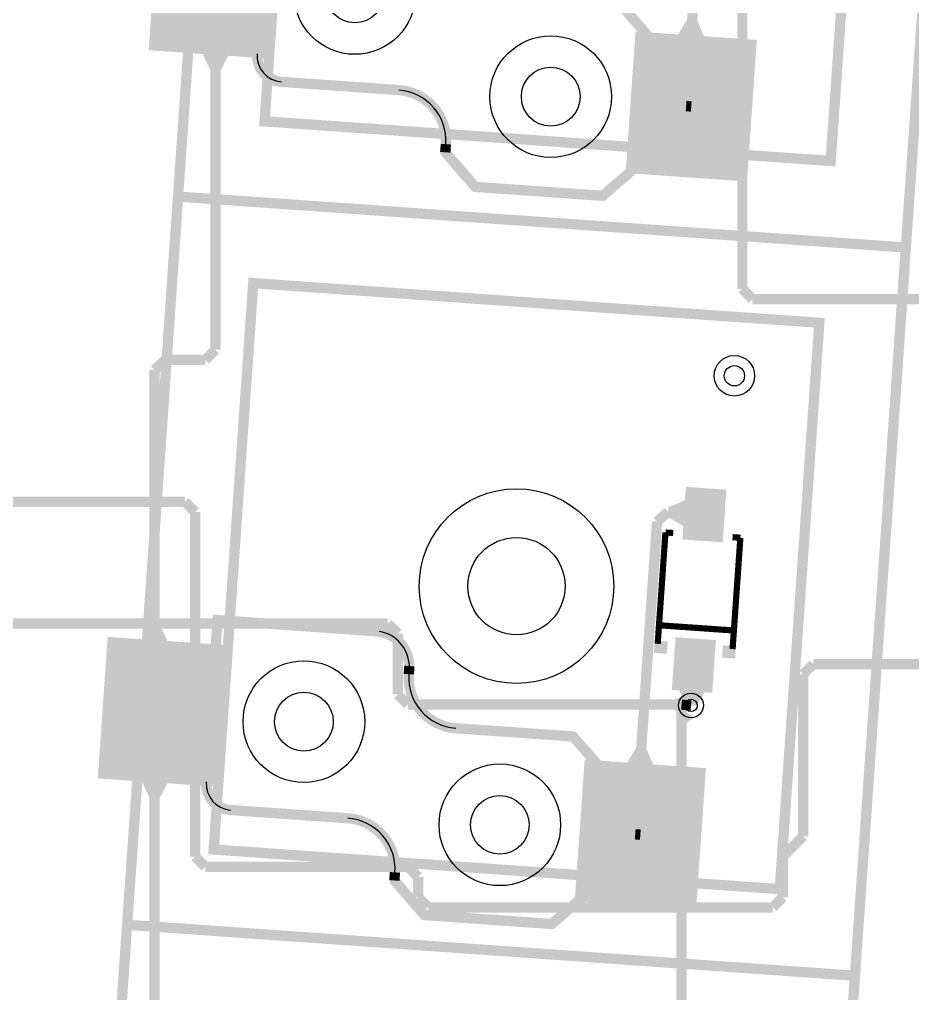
# Model space of a CAD drawing. Header units: millimetres. Extents: x -992 to -826, y 770 to 901.
# Drawn here: x -894.67 to -872.63, y 833.39 to 857.41 of the extents above; entities that cross this region are included whole.
import ezdxf

# ---------------------------------------------------------------- set-up
doc = ezdxf.new("R2010")
doc.units = ezdxf.units.MM
for name, color, linetype, true_color in [('BottomLayer', 7, 'Continuous', 0x0000ff), ('BottomPasteMaskLayer', 7, 'Continuous', 0x800000), ('BottomSilkLayer', 7, 'Continuous', 0x66cc33), ('BottomSolderMaskLayer', 7, 'Continuous', 0xaa00ff), ('Document', 7, 'Continuous', 0xffffff), ('Hole', 7, 'Continuous', 0x222222), ('Multi-Layer', 7, 'Continuous', 0xc0c0c0), ('TopLayer', 7, 'Continuous', 0xff0000), ('TopSilkLayer', 7, 'Continuous', 0xffcc00)]:
    doc.layers.add(name, color=color, linetype=linetype, true_color=true_color)

msp = doc.modelspace()

# ---------------------------------------------------------------- hatches: boundary and pattern name
at = {"layer": 'BottomLayer'}
for points in [[(-891.4787401574804, 856.6547117094236), (-888.4860553721109, 856.4454406908815), (-888.2419100838202, 859.9369062738127), (-891.2345948691898, 860.1461772923548)], [(-877.7806807213615, 856.9998729997461), (-878.4141351282703, 857.0441681483364), (-878.1975234950471, 857.4109525019052), (-877.9441402082805, 857.393233426467)], [(-879.711328422657, 853.626314452629), (-876.7186182372366, 853.417043434087), (-876.474472948946, 856.908534417069), (-879.4671831343663, 857.117805435611)], [(-890.148503937008, 856.5616916433835), (-889.5150495300992, 856.5173964947932), (-889.7047752095505, 856.1487325374652), (-889.9587757175516, 856.1664947929897)], [(-877.3156210312421, 844.521107442215), (-877.2249428498858, 845.817932435865), (-878.222504445009, 845.8876809753621), (-878.3131826263653, 844.5908559817121)], [(-878.2457048514098, 845.5559080518162), (-878.289997459995, 844.9224536449075), (-878.6567843535688, 845.1390551181104), (-878.6390678181357, 845.392438404877)], [(-891.015044450089, 842.0868376936755), (-891.6484988569978, 842.1311328422659), (-891.4587731775464, 842.4997967995937), (-891.2047726695455, 842.4820370840744)], [(-892.7343662687326, 838.6985267970538), (-889.7416814833631, 838.4892557785117), (-889.4975361950725, 841.9807213614429), (-892.490220980442, 842.1899923799849)], [(-877.5750571501144, 840.8111506223014), (-877.484378968758, 842.1080010160022), (-878.4819405638812, 842.1777495554993), (-878.5726187452376, 840.8809245618493)], [(-877.8561620523242, 840.6822072644147), (-878.3122453644908, 840.7141706883415), (-878.1959791719585, 840.9199060198122), (-877.9425984251969, 840.9021488442978)], [(-878.3905613411227, 840.868186436373), (-877.757106934214, 840.8238836677675), (-877.9715595631192, 840.4881153162307), (-878.2249428498858, 840.505836931674)], [(-879.0363119126239, 839.0436804673611), (-879.6697663195328, 839.0879705359412), (-879.4531521463043, 839.454757429515), (-879.1997713995429, 839.437040894082)], [(-880.9669291338583, 835.6701295402593), (-877.9742443484888, 835.4608585217172), (-877.7300990601982, 838.9523495046992), (-880.7227838455678, 839.1615951231904)], [(-891.6484988569978, 838.6225933451868), (-891.015044450089, 838.5782981965965), (-891.2047726695455, 838.2096342392687), (-891.4587731775464, 838.2273939547881)]]:
    msp.add_hatch(color=256, dxfattribs=at).paths.add_polyline_path(points)
at = {"layer": 'BottomPasteMaskLayer'}
for points in [[(-891.4787401574804, 856.6547117094236), (-888.4860553721109, 856.4454406908815), (-888.2419100838202, 859.9369062738127), (-891.2345948691898, 860.1461772923548)], [(-879.711328422657, 853.626314452629), (-876.7186182372366, 853.417043434087), (-876.474472948946, 856.908534417069), (-879.4671831343663, 857.117805435611)], [(-877.3156210312421, 844.521107442215), (-877.2249428498858, 845.817932435865), (-878.222504445009, 845.8876809753621), (-878.3131826263653, 844.5908559817121)], [(-892.7343662687326, 838.6985267970538), (-889.7416814833631, 838.4892557785117), (-889.4975361950725, 841.9807213614429), (-892.490220980442, 842.1899923799849)], [(-877.5750571501144, 840.8111506223014), (-877.484378968758, 842.1080010160022), (-878.4819405638812, 842.1777495554993), (-878.5726187452376, 840.8809245618493)], [(-880.9669291338583, 835.6701295402593), (-877.9742443484888, 835.4608585217172), (-877.7300990601982, 838.9523495046992), (-880.7227838455678, 839.1615951231904)]]:
    msp.add_hatch(color=256, dxfattribs=at).paths.add_polyline_path(points)
at = {"layer": 'BottomSilkLayer'}
for points in [[(-878.9912420624842, 842.098122936246), (-878.672032004064, 842.0758013716029), (-878.6932918465837, 841.7717449834902), (-879.012504445009, 841.7940665481333)], [(-876.991297942596, 841.9582727965458), (-877.3105105410211, 841.9805943611889), (-877.3317703835409, 841.676537973076), (-877.0125603251207, 841.654216408433)]]:
    msp.add_hatch(color=256, dxfattribs=at).paths.add_polyline_path(points)
at = {"layer": 'BottomSolderMaskLayer'}
for points in [[(-891.4787401574804, 856.6547117094236), (-888.4860553721109, 856.4454406908815), (-888.2419100838202, 859.9369062738127), (-891.2345948691898, 860.1461772923548)], [(-879.711328422657, 853.626314452629), (-876.7186182372366, 853.417043434087), (-876.474472948946, 856.908534417069), (-879.4671831343663, 857.117805435611)], [(-877.3156210312421, 844.521107442215), (-877.2249428498858, 845.817932435865), (-878.222504445009, 845.8876809753621), (-878.3131826263653, 844.5908559817121)], [(-892.7343662687326, 838.6985267970538), (-889.7416814833631, 838.4892557785117), (-889.4975361950725, 841.9807213614429), (-892.490220980442, 842.1899923799849)], [(-877.5750571501144, 840.8111506223014), (-877.484378968758, 842.1080010160022), (-878.4819405638812, 842.1777495554993), (-878.5726187452376, 840.8809245618493)], [(-880.9669291338583, 835.6701295402593), (-877.9742443484888, 835.4608585217172), (-877.7300990601982, 838.9523495046992), (-880.7227838455678, 839.1615951231904)]]:
    msp.add_hatch(color=256, dxfattribs=at).paths.add_polyline_path(points)
at = {"layer": 'Document'}
for points in [[(-888.676598933198, 856.5589281178563), (-888.4064312928626, 860.4224942849887), (-884.5428676657355, 860.1523266446535), (-884.5262843549319, 860.1522980031787), (-884.5098386882343, 860.1544303878544), (-884.493811070854, 860.1586874406669), (-884.4784747800943, 860.1649965771586), (-884.4640913058622, 860.1732502240226), (-884.4509058921612, 860.1833076532702), (-884.4391433555818, 860.1949973816997), (-884.4290042520895, 860.2081200947541), (-884.4206614574643, 860.2224520449139), (-884.4142572197001, 860.2377488666817), (-884.4099007336187, 860.2537497431127), (-884.4076662790545, 860.2701818528476), (-884.4075919543542, 860.2867650218262), (-884.4096790267834, 860.3032165003681), (-884.4138919109205, 860.3192557841671), (-884.4201587754014, 860.3346093970031), (-884.4283727676741, 860.3490155536203), (-884.4383938358765, 860.362228623272), (-884.4500511167773, 860.3740233178224), (-884.463145849063, 860.3841985329997), (-884.4774547622972, 860.3925807773052), (-884.4927338837715, 860.3990271301121), (-884.508722698338, 860.4034276785203), (-884.5251485902972, 860.4057073914149), (-888.5154051308103, 860.6847345694694), (-888.5320173205557, 860.6848070596304), (-888.5484968539055, 860.6827106141781), (-888.5645617641956, 860.6784811035288), (-888.579937179009, 860.6721908950844), (-888.5943600232739, 860.6639476150168), (-888.607583520507, 860.6538923067726), (-888.6193814151875, 860.6421970178037), (-888.6295518440143, 860.6290618558161), (-888.6379207898092, 860.6147115649047), (-888.6443450589711, 860.5993916801566), (-888.6487147315339, 860.583364326518), (-888.6509550419102, 860.5669037338076), (-888.9299796799595, 856.5766471932945), (-888.9300083214338, 856.5600638824915), (-888.9278759367576, 856.5436182157941), (-888.9236188839448, 856.5275905984142), (-888.9173097474528, 856.512254307655), (-888.9090561005887, 856.4978708334235), (-888.8989986713411, 856.4846854197228), (-888.8873089429117, 856.4729228831438), (-888.8741862298573, 856.4627837796519), (-888.8598542796979, 856.4544409850271), (-888.8445574579303, 856.448036747263), (-888.8285565814996, 856.4436802611817), (-888.8121244717651, 856.4414458066178), (-888.7955413027867, 856.4413714819174), (-888.7790898242451, 856.4434585543464), (-888.7630505404464, 856.4476714384833), (-888.7476969276108, 856.453938302964), (-888.7332907709938, 856.4621522952364), (-888.7200777013421, 856.4721733634384), (-888.7082830067918, 856.4838306443388), (-888.6981077916145, 856.496925376624), (-888.6897255473089, 856.5112342898576), (-888.6832791945017, 856.5265134113314), (-888.678878646093, 856.5425022258976), (-888.676598933198, 856.5589281178563)], [(-884.257330454661, 854.0547675895353), (-883.5150850901703, 853.2009093218188), (-883.5033871661817, 853.1891120680219), (-883.4902493630173, 853.17894276368), (-883.4758965078552, 853.1705754360611), (-883.4605742210535, 853.1641532752128), (-883.4445447128514, 853.1597861835505), (-883.4280822961647, 853.157548895098), (-880.285742951486, 852.9378155956314), (-880.2691295476704, 852.9377402031492), (-880.2526484520819, 852.9398340891465), (-880.2365816997717, 852.9440614217065), (-880.2212042352841, 852.9503498600101), (-880.2067792076286, 852.958591792278), (-880.193553467107, 852.9686461772925), (-879.28634493269, 853.7572694945392), (-879.2745476788931, 853.7689674185277), (-879.264378374551, 853.7821052216921), (-879.2560110469323, 853.7964580768544), (-879.249588886084, 853.8117803636559), (-879.2452217944216, 853.827809871858), (-879.2429845059692, 853.8442722885447), (-879.0232512065026, 856.9866116332234), (-879.0231754505152, 857.0032248903717), (-879.0252689381134, 857.0197058903937), (-879.0294958448237, 857.0357726047968), (-879.0357838383768, 857.0511500944854), (-879.044025316483, 857.0655752146121), (-879.0540792481586, 857.0788011176024), (-879.6571424942852, 857.7725450850903), (-879.6688404182736, 857.7843423388872), (-879.681978221438, 857.7945116432293), (-879.6963310766002, 857.802878970848), (-879.7116533634019, 857.8093011316963), (-879.7276828716039, 857.8136682233586), (-879.7441452882907, 857.8159055118111), (-882.5872161544323, 858.0147142494286), (-882.6038285159376, 858.0147866208115), (-882.6203082027482, 858.0126900247559), (-882.636373242854, 858.008460334602), (-882.6517487589646, 858.0021699215207), (-882.6661716717363, 857.9939264162241), (-882.679395201133, 857.9838708673733), (-882.6911930889004, 857.972175328197), (-882.7013634699078, 857.9590399126131), (-882.7097323261164, 857.9446893712241), (-882.7161564640762, 857.9293692457719), (-882.7205259650057, 857.9133416678505), (-882.7227660655323, 857.8968808737619), (-882.722838436915, 857.8802685122566), (-882.7207418408595, 857.863788825446), (-882.7165121507055, 857.8477237853403), (-882.7102217376244, 857.8323482692298), (-882.7019782323277, 857.817925356458), (-882.6919226834768, 857.8047018270613), (-882.6802271443005, 857.7929039392939), (-882.6670917287166, 857.7827335582865), (-882.6527411873276, 857.774364702078), (-882.6374210618754, 857.7679405641181), (-882.6213934839541, 857.7635710631887), (-882.6049326898656, 857.7613309626621), (-879.8143383286767, 857.5661950723903), (-879.2803022606046, 856.9518542037085), (-879.4926974853951, 853.9144653289308), (-880.3205003810009, 853.1948666497335), (-883.3578892557786, 853.4072618745239), (-884.0656083312167, 854.2214274828551), (-884.0773051766163, 854.2332269627303), (-884.0904420950513, 854.2433987517401), (-884.1047943102081, 854.2517688077564), (-884.1201162517096, 854.2581939168025), (-884.136145756892, 854.2625641434825), (-884.1526085564811, 854.264804712007), (-884.1692229674155, 854.2648772856282), (-884.1857047125214, 854.2627806225914), (-884.2017717845744, 854.2585505973817), (-884.2171492715204, 854.2522595869024), (-884.231574060298, 854.2440152320855), (-884.2447993387754, 854.233958596126), (-884.2565988187739, 854.2222617508506), (-884.2667706079219, 854.2091248325228), (-884.2751406640896, 854.1947726174542), (-884.2815657732971, 854.1794506760205), (-884.2859360001459, 854.163421170884), (-884.2881765688439, 854.1469583713185), (-884.2882491426403, 854.1303439603848), (-884.2861524797771, 854.1138622152569), (-884.2819224547367, 854.0977951431594), (-884.2756314444194, 854.0824176561471), (-884.2673870897545, 854.0679928672826), (-884.2573304539342, 854.0547675886993)], [(-888.1910490220981, 856.0009144018289), (-888.2237370042238, 856.0042315838813), (-888.2561521859838, 856.0095947791685), (-888.288166631483, 856.0169828202887), (-888.3196539864484, 856.0263665481995), (-888.350489976922, 856.0377089273032), (-888.3805528997441, 856.0509651916188), (-888.4097241028908, 856.0660830214631), (-888.4378884537671, 856.0830027499459), (-888.4649347936127, 856.1016575984626), (-888.4907563762206, 856.1219739402552), (-888.5152512892432, 856.1438715910022), (-888.5383228564181, 856.167264125288), (-888.559880019129, 856.1920592177071), (-888.5798376957955, 856.2181590072522), (-888.5981171176711, 856.2454604835514), (-888.614646139728, 856.2738558934279), (-888.6293595253977, 856.30323316618), (-888.6421992040459, 856.3334763558998), (-888.6531145001653, 856.3644660990876), (-888.6620623333813, 856.3960800857543), (-888.6690073884808, 856.4281935421532), (-888.6739222547942, 856.4606797232359), (-888.6767875343793, 856.4934104128882), (-888.6775919185811, 856.5262564299721), (-888.6763322326645, 856.5590881381764), (-888.6762596955132, 856.5757005105467), (-888.6783561286364, 856.5921802297665), (-888.6825856614823, 856.6082453232713), (-888.6888759255712, 856.6236209128566), (-888.6971192927406, 856.6380439179221), (-888.7071747166925, 856.6512675568522), (-888.7188701463355, 856.6630655695184), (-888.7320054696256, 856.6732360886531), (-888.7463559375398, 856.681605093854), (-888.7616760095931, 856.6880293891219), (-888.7777035551052, 856.6923990529835), (-888.7941643383288, 856.6946393192787), (-888.810776710699, 856.6947118564301), (-888.8272564299189, 856.692615423307), (-888.8433215234236, 856.6883858904611), (-888.8586971130089, 856.6820956263722), (-888.8731201180744, 856.6738522592028), (-888.8863437570045, 856.6637968352509), (-888.8981417696707, 856.6521014056078), (-888.9083122888054, 856.6389660823177), (-888.9166812940064, 856.6246156144035), (-888.9231055892742, 856.6092955423503), (-888.927475253136, 856.5932679968381), (-888.929715519431, 856.5768072136146), (-888.931488710934, 856.5361649307681), (-888.9311322823917, 856.4954855462869), (-888.9286472108759, 856.4548805738987), (-888.9240403086723, 856.4144613233469), (-888.9173242046062, 856.3743385952586), (-888.9085173094231, 856.3346223774086), (-888.8976437653204, 856.2954215432117), (-888.8847333797653, 856.2568435532705), (-888.8698215437857, 856.2189941607946), (-888.8529491349525, 856.1819771217013), (-888.8341624053223, 856.145893910191), (-888.8135128546487, 856.1108434405786), (-888.791057089205, 856.07692179614), (-888.7668566666121, 856.0442219657215), (-888.7409779270904, 856.0128335888305), (-888.7134918116033, 855.9828427099087), (-888.684473667387, 855.9543315424592), (-888.6540030414035, 855.9273782436768), (-888.6221634622788, 855.9020567001962), (-888.5890422113275, 855.8784363255485), (-888.5547300832905, 855.856581869878), (-888.5193211374401, 855.836553242445), (-888.4829124397377, 855.8184053473966), (-888.4456037967475, 855.802187933259), (-888.4074974820393, 855.787945456563), (-888.368697955827, 855.775716959976), (-888.3293115786139, 855.7655359652744), (-888.2894463196285, 855.7574303814516), (-888.2492114608498, 855.7514224282114), (-888.2087172974346, 855.7475285750573), (-888.1921049764615, 855.7474593639038), (-888.175625742331, 855.7495590878794), (-888.1595615593128, 855.7537918201244), (-888.1441872900367, 855.7600851374154), (-888.1297659925167, 855.7683313593468), (-888.116544419156, 855.7783893907729), (-888.104748794744, 855.7900871359843), (-888.0945809456882, 855.8032244433141), (-888.0862148467079, 855.817576529788), (-888.0797936440783, 855.832897827223), (-888.0754272063588, 855.8489261839678), (-888.0731902445103, 855.8653873503903), (-888.0731210335712, 855.8819996713644), (-888.0752207577596, 855.8984789054678), (-888.0794534902119, 855.9145430884314), (-888.0857468077012, 855.9299173576263), (-888.0939930298188, 855.9443386550398), (-888.1040510614154, 855.9575602282707), (-888.115748806779, 855.9693558525317), (-888.1288861142401, 855.979523701418), (-888.1432382008219, 855.9878898002132), (-888.1585594983397, 855.994311002645), (-888.174587855141, 855.9986774401577), (-888.1910490215923, 856.0009144017937)], [(-885.2984074168149, 855.798437896876), (-888.1913665227331, 856.0007340614683), (-888.2079788951035, 856.0008065986196), (-888.2244586143233, 855.9987101654964), (-888.240523707828, 855.9944806326505), (-888.2558992974134, 855.9881903685616), (-888.2703223024788, 855.9799470013924), (-888.2835459414089, 855.9698915774403), (-888.2953439540751, 855.9581961477974), (-888.3055144732098, 855.9450608245072), (-888.3138834784107, 855.9307103565931), (-888.3203077736787, 855.9153902845397), (-888.3246774375402, 855.8993627390277), (-888.3269177038355, 855.8829019558041), (-888.3269902409869, 855.8662895834339), (-888.3248938078636, 855.8498098642139), (-888.3206642750177, 855.8337447707092), (-888.3143740109289, 855.8183691811239), (-888.3061306437596, 855.8039461760584), (-888.2960752198076, 855.7907225371283), (-888.2843797901646, 855.7789245244621), (-888.2712444668744, 855.7687540053274), (-888.2568939989603, 855.7603850001265), (-888.241573926907, 855.7539607048586), (-888.2255463813949, 855.749591040997), (-888.2090855981713, 855.7473507747017), (-885.3161239522481, 855.5450571501144), (-885.2995431963843, 855.5450325323822), (-885.2831005439635, 855.5471682412607), (-885.2670762622047, 855.5514278733056), (-885.2517434871427, 855.5577388225164), (-885.2373635679877, 855.5659935179162), (-885.2241816123934, 855.5760512571131), (-885.2124223085632, 855.5877406045918), (-885.2022860954105, 855.6008623138542), (-885.19394574605, 855.6151927236037), (-885.1875434228565, 855.6304875700812), (-885.1831882542889, 855.6464861505742), (-885.1809544747804, 855.6629157671296), (-885.1808801594027, 855.679496374726), (-885.1829665748716, 855.6959453546804), (-885.1871781579549, 855.7119823319197), (-885.1934431216534, 855.7273339540131), (-885.2016546788195, 855.7417385505003), (-885.2116728623582, 855.7549505930989), (-885.2233269109856, 855.7667448807686), (-885.2364181798775, 855.7769203782918), (-885.2507235265973, 855.7853036429466), (-885.2659991145887, 855.7917517808609), (-885.2819845694028, 855.7961548826578), (-885.2984074168149, 855.798437896876)], [(-884.2739166878334, 854.3466268732539), (-884.2715648737347, 854.3955674723397), (-884.2713501184148, 854.444564075779), (-884.2732728306963, 854.4935234103938), (-884.2773293503767, 854.5423522739534), (-884.2835119551967, 854.5909577126005), (-884.2918088755401, 854.6392471978043), (-884.3022043168405, 854.6871288025038), (-884.3146784896476, 854.7345113761065), (-884.3292076472999, 854.7813047180084), (-884.3457641311311, 854.827419749306), (-884.3643164231228, 854.8727686823728), (-884.3848292059034, 854.9172651879775), (-884.4072634299818, 854.9608245596263), (-884.4315763880837, 855.0033638748155), (-884.4577217964526, 855.0448021528886), (-884.4856498829581, 855.085060509196), (-884.515307481846, 855.1240623052655), (-884.5466381349473, 855.161733294696), (-884.5795821991569, 855.1980017644981), (-884.6140769599731, 855.2327986716118), (-884.6500567508855, 855.2660577743408), (-884.6874530783821, 855.2977157584553), (-884.7261947523382, 855.3277123577211), (-884.7662080215385, 855.3559904686258), (-884.8074167140747, 855.3824962590855), (-884.8497423823516, 855.4071792709227), (-884.8931044524248, 855.4299925159219), (-884.9374203773873, 855.4508925652797), (-884.9826057945104, 855.4698396322784), (-885.0285746858425, 855.486797648027), (-885.0752395419589, 855.5017343301241), (-885.1225115285501, 855.5146212441126), (-885.1703006555331, 855.5254338576102), (-885.2185159483618, 855.5341515870097), (-885.2670656212127, 855.5407578366644), (-885.3158572517145, 855.5452400304803), (-885.3323180349382, 855.5474802967755), (-885.3483455804503, 855.5518499606371), (-885.3636656525035, 855.558274255905), (-885.3780161204177, 855.5666432611059), (-885.3911514437078, 855.5768137802406), (-885.4028468733509, 855.5886117929068), (-885.4129022973028, 855.6018354318369), (-885.4211456644722, 855.6162584369024), (-885.4274359285611, 855.6316340264877), (-885.431665461407, 855.6476991199924), (-885.4337618945301, 855.6641788392124), (-885.4336893573789, 855.6807912115826), (-885.4314490910836, 855.6972519948062), (-885.4270794272219, 855.7132795403182), (-885.420655131954, 855.7285996123716), (-885.4122861267531, 855.7429500802857), (-885.4021156076184, 855.7560854035759), (-885.3903175949522, 855.7677808332188), (-885.3770939560221, 855.7778362571709), (-885.3626709509567, 855.7860796243401), (-885.3472953613713, 855.792369888429), (-885.3312302678667, 855.7965994212749), (-885.3147505486468, 855.7986958543981), (-885.2981381762764, 855.7986233172468), (-885.244282275196, 855.7937940665757), (-885.1906574970396, 855.7868541162228), (-885.1373465312626, 855.7778141675975), (-885.0844315834213, 855.7666881603087), (-885.0319942484124, 855.7534932506694), (-884.9801153846527, 855.738249785242), (-884.9288749893961, 855.7209812694637), (-884.8783520753777, 855.7017143314011), (-884.8286245489753, 855.6804786806897), (-884.779769090079, 855.6573070627219), (-884.7318610338493, 855.6322352081529), (-884.6849742545517, 855.6053017778047), (-884.6391810516411, 855.5765483030508), (-884.5945520382771, 855.5460191217747), (-884.5511560324378, 855.513761310001), (-884.5090599508027, 855.479824609304), (-884.4683287055668, 855.4442613501062), (-884.4290251043466, 855.4071263709849), (-884.3912097533297, 855.3684769341106), (-884.3549409638209, 855.3283726369493), (-884.3202746623258, 855.2868753203628), (-884.2872643043122, 855.24404897325), (-884.255960791781, 855.1999596338758), (-884.2264123947765, 855.154675288041), (-884.1986646769531, 855.1082657642467), (-884.172760425316, 855.0608026260196), (-884.1487395842444, 855.0123590615611), (-884.1266391938964, 854.9630097708905), (-884.1064933330935, 854.9128308506577), (-884.0883330667709, 854.8618996768018), (-884.0721863980754, 854.8102947852385), (-884.0580782251843, 854.758095750756), (-884.0460303029129, 854.7053830643117), (-884.0360612091678, 854.652238008915), (-884.0281863163004, 854.598742534288), (-884.0224177674027, 854.5449791305003), (-884.018764457582, 854.491030700768), (-884.0172320202453, 854.4369804336175), (-884.0178228184125, 854.3829116746086), (-884.020535941072, 854.3289077978158), (-884.0227365881905, 854.3124124241739), (-884.0270751750894, 854.2963464083938), (-884.0334772071121, 854.2809856081118), (-884.0418327597171, 854.266593772232), (-884.0519983659101, 854.2534180122898), (-884.0637994796099, 854.2416845594831), (-884.0770334726494, 854.231594880224), (-884.0914731139536, 854.2233222169085), (-884.1068704711556, 854.2170086133004), (-884.1229611676594, 854.2127624756026), (-884.1394689220543, 854.2106567110951), (-884.1561102919381, 854.2107274762976), (-884.1725995406962, 854.2129735561535), (-884.1886535436729, 854.217356384892), (-884.2039966494947, 854.2238007082129), (-884.2183654130761, 854.232195875422), (-884.2315131190387, 854.2423977393323), (-884.2432140178792, 854.254231131308), (-884.253267202145, 854.2674928689559), (-884.2615000560687, 854.2819552448186), (-884.2677712194242, 854.2973699361712), (-884.2719730147185, 854.3134722687857), (-884.2740332960421, 854.3299857614566), (-884.2739166878334, 854.3466268732539)], [(-877.6628295656592, 845.348376936754), (-877.8543865887732, 845.361772923546), (-877.9079578359158, 844.5956464312931), (-877.7164008128018, 844.582250444501)], [(-878.1617830835662, 845.0946024892052), (-878.1751765303532, 844.9030480060961), (-877.4090525781053, 844.8494742189486), (-877.3956565913132, 845.0410312420627)], [(-889.932217424435, 838.6027381254764), (-889.6620523241047, 842.4663042926087), (-885.7984861569724, 842.1961366522735), (-885.7818737847584, 842.19606411536), (-885.765394065722, 842.1981605486782), (-885.7493289724194, 842.2023900816736), (-885.7339533830461, 842.2086803458651), (-885.719530378194, 842.2169237130906), (-885.7063067394704, 842.2269791370542), (-885.6945087269958, 842.238674566667), (-885.6843382080308, 842.2518098898895), (-885.6759692029715, 842.266160357704), (-885.669544907812, 842.2814804296322), (-885.6651752440216, 842.2975079750006), (-885.6629349777579, 842.3139687580697), (-885.6628624405969, 842.3305811302826), (-885.6649588736695, 842.3470608493502), (-885.6691884064255, 842.3631259427158), (-885.675478670388, 842.3785015321829), (-885.6837220373986, 842.3929245371578), (-885.693777461165, 842.4061481760313), (-885.705472890602, 842.4179461886802), (-885.7186082136731, 842.4281167078408), (-885.7329586813629, 842.4364857131139), (-885.7482787531952, 842.4429100085017), (-885.7643062984986, 842.447279672531), (-885.7807670815342, 842.44951993904), (-889.7710236220473, 842.7285445770893), (-889.7876358117927, 842.7286170672505), (-889.8041153451425, 842.726520621798), (-889.8201802554325, 842.7222911111488), (-889.8355556702461, 842.7160009027044), (-889.8499785145109, 842.7077576226368), (-889.863202011744, 842.6977023143927), (-889.8749999064246, 842.6860070254237), (-889.8851703352512, 842.6728718634361), (-889.8935392810462, 842.6585215725247), (-889.899963550208, 842.6432016877766), (-889.9043332227709, 842.6271743341381), (-889.9065735331471, 842.6107137414276), (-890.1856007112015, 838.6204572009145), (-890.1856732483529, 838.6038448285443), (-890.1835768152297, 838.5873651093244), (-890.1793472823838, 838.5713000158197), (-890.1730570182949, 838.5559244262344), (-890.1648136511255, 838.5415014211688), (-890.1547582271736, 838.5282777822388), (-890.1430627975305, 838.5164797695726), (-890.1299274742404, 838.5063092504379), (-890.1155770063262, 838.4979402452369), (-890.100256934273, 838.4915159499691), (-890.0842293887608, 838.4871462861074), (-890.0677686055374, 838.4849060198122), (-890.051156233167, 838.4848334826609), (-890.0346765139471, 838.486929915784), (-890.0186114204425, 838.4911594486299), (-890.0032358308571, 838.4974497127188), (-889.9888128257916, 838.5056930798881), (-889.9755891868616, 838.5157485038402), (-889.9637911741953, 838.5274439334831), (-889.9536206550606, 838.5405792567733), (-889.9452516498598, 838.5549297246874), (-889.9388273545918, 838.5702497967407), (-889.9344576907301, 838.5862773422529), (-889.932217424435, 838.6027381254764)], [(-885.8110490220981, 842.1974498348998), (-885.7713619442786, 842.1896066680209), (-885.7321446799939, 842.1796776401455), (-885.6935067768308, 842.1676904865343), (-885.6555561640178, 842.1536786915156), (-885.6183988509395, 842.1376813949519), (-885.5821386310165, 842.1197432829088), (-885.5468767917728, 842.0999144628308), (-885.5127118319047, 842.0782503235737), (-885.4797391861396, 842.054811380684), (-885.4480509586527, 842.029663107358), (-885.4177356657883, 842.0028757515519), (-885.3888779888022, 841.9745241397546), (-885.3615585373171, 841.9446874679716), (-885.3358536241523, 841.9134490805016), (-885.3118350521544, 841.8808962371278), (-885.2895699136271, 841.8471198693701), (-885.2691204029192, 841.8122143264816), (-885.250543642693, 841.7762771118979), (-885.2338915243618, 841.7394086108757), (-885.2192105631382, 841.701711810082), (-885.2065417681007, 841.6632920099154), (-885.1959205276418, 841.624256530366), (-885.1873765106146, 841.5847144112324), (-885.1809335834585, 841.5447761075353), (-885.1766097435307, 841.5045531809783), (-885.1744170688341, 841.4641579883161), (-885.1731115751289, 841.4481660017599), (-885.1698001114993, 841.4324662515563), (-885.1645355346694, 841.4173093330492), (-885.1574018764504, 841.4029371770439), (-885.148513002446, 841.3895791881698), (-885.1380107945594, 841.3774485831835), (-885.126062886311, 841.3667389876581), (-885.1128599871163, 841.3576213453817), (-885.0986128382302, 841.3502411897978), (-885.0835488489511, 841.3447163210367), (-885.0679084667719, 841.3411349256221), (-885.0519413394195, 841.3395541688594), (-885.035902330043, 841.3399992823784), (-885.020047449153, 841.3424631613923), (-885.0046297682497, 841.3469064781029), (-884.9898953803599, 841.3532583094404), (-884.9760794719647, 841.3614172691193), (-884.9634025690132, 841.3712531259393), (-884.952067016945, 841.3826088825033), (-884.9422537509047, 841.3953032811676), (-884.9341194077015, 841.4091336972307), (-884.9277938256134, 841.4238793731757), (-884.9233779719427, 841.4393049423446), (-884.9209423314011, 841.4551641858001), (-884.9205257810517, 841.471203962408), (-884.9228906791625, 841.5178406906185), (-884.9273888049001, 841.5643201917571), (-884.9340107201045, 841.6105449405426), (-884.9427425303894, 841.6564179462257), (-884.953565914296, 841.7018429560998), (-884.9664581617365, 841.7467246574622), (-884.9813922216445, 841.7909688776035), (-884.9983367587357, 841.8344827814046), (-885.017256219256, 841.8771750661277), (-885.0381109055822, 841.918956152991), (-885.0608570595182, 841.9597383751274), (-885.0854469541083, 841.9994361615303), (-885.1118289937821, 842.037966216603), (-885.1399478226131, 842.0752476949324), (-885.1697444404693, 842.1112023709228), (-885.2011563268103, 842.1457548029321), (-885.2341175718697, 842.1788324915663), (-885.2685590149504, 842.2103660318015), (-885.3044083895403, 842.2402892586122), (-885.3415904749452, 842.2685393858012), (-885.3800272541198, 842.2950571377409), (-885.4196380773667, 842.3197868737474), (-885.4603398315587, 842.3426767048289), (-885.5020471145308, 842.3636786025609), (-885.544672414274, 842.382748499861), (-885.5881262925578, 842.3998463834537), (-885.6323175725922, 842.4149363778267), (-885.6771535303393, 842.4279868205069), (-885.7225400890709, 842.4389703284965), (-885.7683820167641, 842.4478638557279), (-885.7849073221455, 842.4495772732666), (-885.8015148971153, 842.4491190470942), (-885.8179205814617, 842.4464970175873), (-885.8338436693768, 842.4417560483978), (-885.8490117124118, 842.434977258823), (-885.8631651811447, 842.426276635832), (-885.8760619058016, 842.4158030494964), (-885.887481219848, 842.4037357057822), (-885.8972277356546, 842.3902810802861), (-885.9051346876336, 842.3756693853807), (-885.9110667856443, 842.3601506312167), (-885.9149225298452, 842.3439903479808), (-885.916635947384, 842.3274650425996), (-885.9161777212114, 842.3108574676296), (-885.9135556917046, 842.2944517832832), (-885.9088147225151, 842.2785286953681), (-885.9020359329403, 842.2633606523333), (-885.8933353099493, 842.2492071836002), (-885.8828617236136, 842.2363104589433), (-885.8707943798995, 842.2248911448969), (-885.8573397544034, 842.2151446290903), (-885.8427280594979, 842.2072376771115), (-885.827209305334, 842.2013055791007), (-885.8110490220981, 842.1974498348998)], [(-877.9156413512828, 841.2891186182374), (-878.1071983743968, 841.3025146050294), (-878.0536245872493, 842.0686385572773), (-877.8620675641353, 842.0552425704852)], [(-884.9342316484634, 841.2606477012955), (-884.9365789488488, 841.2117097038482), (-884.9367894310834, 841.1627158969897), (-884.9348626945253, 841.1137595378574), (-884.9308024066164, 841.0649338123087), (-884.9246162959013, 841.016331657547), (-884.9163161373168, 840.9680455852204), (-884.9059177297786, 840.9201675053307), (-884.8934408661094, 840.8727885512874), (-884.8789092953632, 840.8259989064404), (-884.8623506776219, 840.7798876324204), (-884.8437965313442, 840.7345424996147), (-884.8232821733726, 840.6900498201013), (-884.80084665171, 840.6464942833582), (-884.7765326711929, 840.6039587950611), (-884.750386512206, 840.5625243192773), (-884.7224579425889, 840.5222697243543), (-884.6928001229069, 840.4832716327988), (-884.6614695052614, 840.4456042754293), (-884.628525725837, 840.4093393500813), (-884.5940314913871, 840.3745458851349), (-884.5580524598746, 840.3412901081227), (-884.5206571154959, 840.3096353196692), (-884.4819166383238, 840.2796417730008), (-884.4419047688218, 840.2513665592578), (-884.400697667481, 840.2248634988242), (-884.358373769854, 840.200183038883), (-884.315013637256, 840.1773721573929), (-884.2706998034216, 840.1564742736686), (-884.2255166174053, 840.1375291657337), (-884.1795500830276, 840.1205728946056), (-884.1328876951718, 840.1056377356558), (-884.0856182732416, 840.0927521171747), (-884.0378317920981, 840.08194056626), (-883.9896192107976, 840.0732236621307), (-883.9410722994555, 840.066617996956), (-883.892283464567, 840.0621361442725), (-883.8758226813434, 840.0598958779772), (-883.8597951358313, 840.0555262141156), (-883.8444750637781, 840.0491019188477), (-883.8301245958639, 840.0407329136467), (-883.8169892725738, 840.0305623945121), (-883.8052938429307, 840.0187643818458), (-883.7952384189788, 840.0055407429157), (-883.7869950518094, 839.9911177378503), (-883.7807047877205, 839.9757421482649), (-883.7764752548746, 839.9596770547603), (-883.7743788217514, 839.9431973355404), (-883.7744513589028, 839.9265849631701), (-883.776691625198, 839.9101241799465), (-883.7810612890596, 839.8940966344344), (-883.7874855843276, 839.8787765623811), (-883.7958545895285, 839.864426094467), (-883.8060251086631, 839.8512907711769), (-883.8178231213294, 839.8395953415338), (-883.8310467602595, 839.8295399175818), (-883.8454697653249, 839.8212965504125), (-883.8608453549103, 839.8150062863236), (-883.876910448415, 839.8107767534777), (-883.8933901676348, 839.8086803203545), (-883.9100025400052, 839.8087528575059), (-883.9638559237455, 839.8135818121515), (-884.0174782108966, 839.8205212691882), (-884.0707867235926, 839.82956052897), (-884.1236992677635, 839.8406856542564), (-884.1761342598654, 839.8538794917021), (-884.2280108526713, 839.8691216983045), (-884.2792490599259, 839.8863887727705), (-884.3297698796723, 839.905654091751), (-884.3794954160625, 839.926887950891), (-884.428348999461, 839.9500576106294), (-884.4762553046587, 839.9751273466786), (-884.5231404670133, 840.0020585051061), (-884.5689321963383, 840.0308095619336), (-884.6135598883636, 840.0613361871607), (-884.6569547335979, 840.0935913131156), (-884.6990498234221, 840.1275252070266), (-884.7397802532535, 840.163085547703), (-884.779083222619, 840.2002175062066), (-884.8168981319848, 840.2388638303905), (-884.8531666761916, 840.2789649331733), (-884.8878329343531, 840.3204589844137), (-884.9208434560783, 840.3632820062444), (-884.9521473438834, 840.4073679717158), (-884.9816963316696, 840.452648906601), (-885.0094448591416, 840.4990549942017), (-885.0353501420552, 840.5465146829958), (-885.0593722381848, 840.5949547969594), (-885.0814741089082, 840.6443006483939), (-885.1016216763153, 840.6944761530834), (-885.1197838757504, 840.7454039476062), (-885.1359327037108, 840.7970055086172), (-885.1500432610228, 840.8492012739207), (-885.1620937912339, 840.9019107651428), (-885.172065714157, 840.9550527118186), (-885.1799436545194, 841.0085451766984), (-885.1857154656684, 841.0623056820841), (-885.1893722483001, 841.1162513369976), (-885.1909083641808, 841.170298964987), (-885.1903214448407, 841.2243652323721), (-885.187612395225, 841.2783667767337), (-885.1854117481064, 841.2948621503756), (-885.1810731612075, 841.3109281661556), (-885.1746711291847, 841.3262889664377), (-885.1663155765798, 841.3406808023175), (-885.1561499703868, 841.3538565622596), (-885.144348856687, 841.3655900150663), (-885.1311148636473, 841.3756796943255), (-885.1166752223432, 841.383952357641), (-885.1012778651412, 841.390265961249), (-885.0851871686375, 841.3945120989467), (-885.0686794142425, 841.3966178634544), (-885.0520380443587, 841.3965470982517), (-885.0355487956006, 841.3943010183959), (-885.0194947926241, 841.3899181896575), (-885.0041516868022, 841.3834738663365), (-884.9897829232209, 841.3750786991274), (-884.9766352172581, 841.3648768352172), (-884.9649343184178, 841.3530434432414), (-884.9548811341518, 841.3397817055936), (-884.9466482802281, 841.3253193297309), (-884.9403771168727, 841.3099046383783), (-884.9361753215785, 841.2938023057637), (-884.9341150402547, 841.2772888130928), (-884.9342316484634, 841.2606477012955)], [(-885.1741833883668, 841.4776860553723), (-885.1881407162815, 841.2780721361444), (-885.1881693577565, 841.2614888253408), (-885.1860369730808, 841.245043158643), (-885.1817799202684, 841.2290155412627), (-885.1754707837767, 841.2136792505029), (-885.1672171369128, 841.1992957762708), (-885.1571597076652, 841.1861103625696), (-885.1454699792356, 841.1743478259901), (-885.1323472661811, 841.1642087224977), (-885.1180153160215, 841.1558659278725), (-885.1027184942535, 841.1494616901082), (-885.0867176178224, 841.1451052040267), (-885.0702855080874, 841.1428707494626), (-885.0537023391087, 841.1427964247622), (-885.0372508605667, 841.1448834971915), (-885.0212115767677, 841.1490963813286), (-885.0058579639317, 841.1553632458097), (-884.9914518073144, 841.1635772380824), (-884.9782387376627, 841.1735983062849), (-884.9664440431122, 841.1852555871859), (-884.956268827935, 841.1983503194716), (-884.9478865836295, 841.2126592327058), (-884.9414402308226, 841.2279383541803), (-884.9370396824145, 841.243927168747), (-884.93475996952, 841.2603530607063), (-884.9208026416054, 841.4599695199392), (-884.9207780238737, 841.4765502758025), (-884.9229137327527, 841.4929929282229), (-884.927173364798, 841.5090172099812), (-884.9334843140091, 841.5243499850427), (-884.941739009409, 841.538729904197), (-884.9517967486061, 841.5519118597908), (-884.9634860960846, 841.5636711636205), (-884.9766078053468, 841.5738073767727), (-884.9909382150961, 841.582147726133), (-885.0062330615732, 841.5885500493263), (-885.0222316420659, 841.5929052178936), (-885.0386612586208, 841.595138997402), (-885.0552418662169, 841.5952133127797), (-885.0716908461708, 841.593126897311), (-885.0877278234099, 841.5889153142278), (-885.103079445503, 841.5826503505297), (-885.1174840419898, 841.5744387933639), (-885.1306960845884, 841.5644206098257), (-885.142490372258, 841.5527665611988), (-885.1526658697813, 841.5396752923075), (-885.1610491344362, 841.5253699455883), (-885.1674972723508, 841.5100943575975), (-885.1719003741482, 841.494108902784), (-885.1741833883668, 841.4776860553723)], [(-885.512948945898, 836.0985775971553), (-884.7707035814072, 835.2447218694439), (-884.7590056574187, 835.2329246156471), (-884.7458678542542, 835.222755311305), (-884.731514999092, 835.2143879836862), (-884.7161927122905, 835.2079658228379), (-884.7001632040884, 835.2035987311756), (-884.6837007874017, 835.201361442723), (-881.541361442723, 834.9816281432564), (-881.5247481855747, 834.9815523872691), (-881.5082671855528, 834.9836458748673), (-881.4922004711497, 834.9878727815776), (-881.476822981461, 834.9941607751307), (-881.4623978613344, 835.0024022532369), (-881.449171958344, 835.0124561849125), (-880.541963423927, 835.8010820421642), (-880.5301664188146, 835.8127796357489), (-880.5199972754763, 835.8259170460361), (-880.5116300098521, 835.8402694636467), (-880.5052078038743, 835.8555912878094), (-880.5008405553167, 835.8716203291197), (-880.4986029972061, 835.8880822961647), (-880.2788696977394, 839.0304241808485), (-880.2787943052574, 839.0470375846642), (-880.2808881912547, 839.0635186802526), (-880.2851155238146, 839.0795854325628), (-880.2914039621182, 839.0949628970504), (-880.299645894386, 839.1093879247059), (-880.3097002794007, 839.1226136652275), (-880.9127635255272, 839.8163576327154), (-880.9244611191118, 839.8281546378278), (-880.9375985293991, 839.8383237811661), (-880.9519509470095, 839.8466910467904), (-880.9672727711722, 839.853113252768), (-880.9833018124825, 839.8574805013257), (-880.9997637795277, 839.8597180594363), (-883.8428346456694, 840.0585242570487), (-883.8594179564727, 840.0585528985232), (-883.8758636231703, 840.0564205138473), (-883.8918912405504, 840.0521634610348), (-883.9072275313099, 840.0458543245429), (-883.9216110055418, 840.0376006776789), (-883.9347964192426, 840.0275432484314), (-883.9465589558218, 840.0158535200018), (-883.956698059314, 840.0027308069474), (-883.9650408539391, 839.9883988567877), (-883.9714450917031, 839.97310203502), (-883.9758015777845, 839.9571011585891), (-883.9780360323487, 839.9406690488545), (-883.978110357049, 839.9240858798759), (-883.9760232846198, 839.9076344013341), (-883.9718104004828, 839.8915951175352), (-883.965543536002, 839.8762415046995), (-883.9573295437294, 839.8618353480822), (-883.9473084755272, 839.8486222784305), (-883.9356511946264, 839.8368275838802), (-883.922556462341, 839.8266523687029), (-883.908247549107, 839.8182701243974), (-883.892968427633, 839.8118237715903), (-883.8769796130666, 839.8074232231819), (-883.8605537211076, 839.8051435102872), (-881.0699568199137, 839.6100050800103), (-880.5359207518416, 838.9956667513336), (-880.7483159766321, 835.9582778765559), (-881.5761188722379, 835.2386791973586), (-884.6135077470155, 835.451074422149), (-885.3212268224538, 836.2652400304802), (-885.3329238335297, 836.2770394997385), (-885.3460609148468, 836.2872112565856), (-885.3604132873015, 836.2955812594414), (-885.375735377822, 836.3020062952368), (-885.3917650211913, 836.3063764298277), (-885.408227945767, 836.3086168889997), (-885.4248424663454, 836.3086893378754), (-885.4413243038728, 836.3065925368342), (-885.4573914495396, 836.3023623627232), (-885.4727689900287, 836.2960711949945), (-885.4871938113591, 836.287826677272), (-885.5004191008384, 836.2777698755399), (-885.5122185700966, 836.266072864464), (-885.5223903269437, 836.2529357831469), (-885.5307603297995, 836.2385834106922), (-885.537185365595, 836.2232613201717), (-885.5415555001858, 836.2072316768024), (-885.5437959593579, 836.1907687522267), (-885.5438684082335, 836.1741542316483), (-885.5417716071922, 836.1576723941209), (-885.5375414330813, 836.1416052484541), (-885.5312502653526, 836.1262277079649), (-885.5230057476301, 836.1118028866346), (-885.512948945898, 836.0985775971553)], [(-889.4466675133351, 838.0447269494541), (-889.4793554963733, 838.048043982331), (-889.5117706885561, 838.0534070279169), (-889.5437851540579, 838.0607949194189), (-889.5752725386352, 838.0701784984101), (-889.6061085683205, 838.0815207299129), (-889.6361715399041, 838.0947768485669), (-889.6653428012715, 838.1098945353091), (-889.693507219698, 838.1268141238654), (-889.7205536362515, 838.1454688362411), (-889.7463753045147, 838.1657850462791), (-889.7708703118897, 838.1876825702467), (-889.7939419818249, 838.2110749833033), (-889.815499255377, 838.2358699606012), (-889.8354570506011, 838.2619696416721), (-889.8537365983511, 838.2892710166606), (-889.8702657531645, 838.3176663328828), (-889.8849792780047, 838.3470435201033), (-889.8978191017383, 838.3772866328515), (-889.9087345483292, 838.4082763080341), (-889.9176825368459, 838.4398902360361), (-889.9246277514927, 838.4720036434499), (-889.929542780994, 838.5044897855294), (-889.9324082267804, 838.5372204464247), (-889.9332127795503, 838.5700664452229), (-889.9319532639066, 838.6028981457964), (-889.9318366556986, 838.6195392575934), (-889.9338969370228, 838.6360527502637), (-889.9380987323175, 838.6521550828777), (-889.9443698956732, 838.6675697742297), (-889.9526027495971, 838.6820321500919), (-889.962655933863, 838.6952938877392), (-889.9743568327033, 838.7071272797144), (-889.9875045386658, 838.7173291436243), (-890.0018733022468, 838.7257243108329), (-890.0172164080684, 838.7321686341536), (-890.0332704110447, 838.7365514628918), (-890.0497596598022, 838.7387975427476), (-890.0664010296857, 838.7388683079503), (-890.0829087840802, 838.7367625434429), (-890.0989994805836, 838.7325164057453), (-890.1143968377853, 838.7262028021375), (-890.1288364790892, 838.7179301388226), (-890.1420704721287, 838.7078404595638), (-890.1538715858285, 838.6961070067576), (-890.1640371920215, 838.6829312468161), (-890.1723927446267, 838.6685394109369), (-890.1787947766497, 838.6531786106555), (-890.183133363549, 838.6371125948759), (-890.1853340106682, 838.6206172212346), (-890.1871070680583, 838.5799750229568), (-890.1867505147444, 838.5392957299063), (-890.1842653281359, 838.4986908550649), (-890.1796583208037, 838.4582717074143), (-890.1729421218051, 838.4181490868073), (-890.1641351420644, 838.3784329802357), (-890.1532615239031, 838.339232260326), (-890.1403510748594, 838.3006543868898), (-890.1254391859779, 838.262805112348), (-890.1085667347929, 838.2257881918337), (-890.089779973272, 838.1897050987716), (-890.0691304010271, 838.1546547467126), (-890.0466746241397, 838.1207332181837), (-890.0224741999882, 838.0880335013003), (-889.9965954685031, 838.0566452348608), (-889.9691093703103, 838.0266544626217), (-889.9400912522644, 837.9981433974287), (-889.9096206609022, 837.9711901958492), (-889.8777811243835, 837.9458687439231), (-889.844659923519, 837.9222484546224), (-889.8103478525088, 837.90039407757), (-889.7749389700513, 837.8803655215444), (-889.7385303415027, 837.8622176902531), (-889.7012217727948, 837.8460003318269), (-889.6631155368393, 837.8317579024463), (-889.6243160931704, 837.8195294444753), (-889.5849298015929, 837.8093484794359), (-889.5450646306209, 837.8012429161163), (-889.5048298615067, 837.7952349740652), (-889.4643357886716, 837.7913411226824), (-889.4477234676588, 837.7912719115312), (-889.43124423349, 837.7933716355196), (-889.4151800504368, 837.7976043677875), (-889.3998057811308, 837.8038976851102), (-889.385384483588, 837.8121439070816), (-889.3721629102131, 837.8222019385544), (-889.3603672857967, 837.8338996838178), (-889.3501994367475, 837.8470369912028), (-889.3418333377854, 837.8613890777332), (-889.3354121351861, 837.8767103752238), (-889.3310456975087, 837.8927387320213), (-889.3288087357141, 837.9091998984911), (-889.3287395248398, 837.9258122195051), (-889.3308392491028, 837.942291453639), (-889.3350719816381, 837.9583556366217), (-889.341365299217, 837.9737299058228), (-889.3496115214288, 837.9881512032282), (-889.3596695531218, 838.0013727764357), (-889.3713672985816, 838.0131684006572), (-889.3845046061361, 838.0233362494874), (-889.3988566928058, 838.0317023482105), (-889.4141779904035, 838.0381235505546), (-889.4302063472737, 838.0424899879648), (-889.4466675137808, 838.0447269494852)], [(-886.5540259080519, 837.8422479044959), (-889.4469875539753, 838.0445440690883), (-889.4635683098389, 838.0445686868206), (-889.4800109622597, 838.042432977942), (-889.4960352440186, 838.0381733458971), (-889.5113680190807, 838.0318623966864), (-889.5257479382356, 838.0236077012866), (-889.5389298938298, 838.0135499620895), (-889.55068919766, 838.001860614611), (-889.5608254108126, 837.9887389053486), (-889.5691657601733, 837.974408495599), (-889.5755680833668, 837.9591136491215), (-889.5799232519344, 837.9431150686285), (-889.5821570314429, 837.9266854520732), (-889.5822313468204, 837.9101048444767), (-889.5801449313517, 837.8936558645224), (-889.5759333482683, 837.877618887283), (-889.5696683845697, 837.8622672651895), (-889.5614568274036, 837.8478626687025), (-889.5514386438649, 837.8346506261039), (-889.5397845952376, 837.8228563384341), (-889.5266933263457, 837.812680840911), (-889.5123879796259, 837.8042975762562), (-889.4971123916346, 837.7978494383418), (-889.4811269368205, 837.7934463365449), (-889.4647040894083, 837.7911633223268), (-886.57174498349, 837.5888671577345), (-886.5551616726867, 837.5888385162599), (-886.5387160059892, 837.5909709009358), (-886.522688388609, 837.5952279537483), (-886.5073520978495, 837.6015370902402), (-886.4929686236177, 837.6097907371043), (-886.4797832099168, 837.6198481663519), (-886.4680206733376, 837.6315378947813), (-886.4578815698454, 837.6446606078357), (-886.4495387752204, 837.6589925579954), (-886.4431345374562, 837.6742893797631), (-886.4387780513749, 837.690290256194), (-886.4365435968109, 837.7067223659287), (-886.4364692721105, 837.7233055349072), (-886.4385563445396, 837.739757013449), (-886.4427692286766, 837.7557962972479), (-886.4490360931575, 837.7711499100836), (-886.45725008543, 837.7855560667009), (-886.4672711536323, 837.7987691363526), (-886.4789284345329, 837.8105638309029), (-886.4920231668184, 837.8207390460802), (-886.5063320800523, 837.8291212903857), (-886.5216112015264, 837.8355676431928), (-886.5376000160928, 837.8399681916012), (-886.5540259080519, 837.8422479044959)], [(-885.5295377190755, 836.390436880874), (-885.5271857865739, 836.4393774841225), (-885.5269709135748, 836.4883740968872), (-885.528893509125, 836.537333445935), (-885.5329499132429, 836.5861623289702), (-885.5391324038859, 836.6347677920611), (-885.5474292116508, 836.6830573065931), (-885.5578245421787, 836.7309389454126), (-885.5702986062222, 836.7783215578255), (-885.5848276573178, 836.8251149431176), (-885.6013840369907, 836.871230022267), (-885.6199362274078, 836.9165790075208), (-885.6404489113771, 836.9610755695139), (-885.6628830395798, 837.004635001611), (-885.687195904907, 837.04717438116), (-885.71334122376, 837.0886127273492), (-885.741269224159, 837.128871155368), (-885.7709267404923, 837.1678730265764), (-885.8022573147257, 837.205544094401), (-885.8352013038797, 837.2418126456741), (-885.8696959935705, 837.2766096371527), (-885.9056757173969, 837.3098688269536), (-885.943071981947, 837.3415269006556), (-885.9818135971874, 837.3715235918297), (-886.0218268119847, 837.3998017967658), (-886.063035454504, 837.4263076831793), (-886.1053610772132, 837.4509907926896), (-886.1487231062229, 837.4738041368765), (-886.1930389946706, 837.4947042867306), (-886.2382243798634, 837.5136514553265), (-886.2841932438762, 837.5306095735655), (-886.3308580773008, 837.545546358838), (-886.3781300458355, 837.5584333764793), (-886.4259191593951, 837.5692460938996), (-886.4741344434228, 837.5779639272859), (-886.5226841120752, 837.5845702807868), (-886.5714757429516, 837.5890525781053), (-886.5879741885104, 837.591249564632), (-886.6040436408433, 837.5955852488202), (-886.6194080983662, 837.6019851629355), (-886.6338036681643, 837.6103393849726), (-886.6469830984969, 837.6205044266236), (-886.6587200254794, 837.6323056977697), (-886.6688128610074, 837.64554050516), (-886.6770882551411, 837.6599815337796), (-886.6834040734855, 837.675380751107), (-886.6876518384249, 837.6914736672094), (-886.6897585922865, 837.7079838774995), (-886.6896881504267, 837.7246278101358), (-886.687441722723, 837.7411195965226), (-886.6830578927926, 837.7571759812589), (-886.6766119552992, 837.7725211872037), (-886.6682146227253, 837.7868916520987), (-886.658010123825, 837.8000405553933), (-886.646173726417, 837.8117420575215), (-886.6329087270649, 837.8217951788201), (-886.6184429593471, 837.8300272514629), (-886.6030248806924, 837.8362968851245), (-886.5869193049873, 837.8404963954371), (-886.5704028542544, 837.8425536535267), (-886.5537592075185, 837.8424333248668), (-886.49990330698, 837.8376041673295), (-886.4462785256638, 837.8306643104047), (-886.3929675530032, 837.8216244553545), (-886.3400525945385, 837.8104985416387), (-886.2876152451555, 837.7973037254208), (-886.235736363267, 837.782060353112), (-886.1844959461287, 837.7647919299984), (-886.1339730064831, 837.7455250839951), (-886.0842454507226, 837.7242895245859), (-886.0353899587569, 837.7011179970114), (-885.9874818657734, 837.676046231776), (-885.9405950460695, 837.6491128895512), (-885.894801799139, 837.6203595015611), (-885.8501727381863, 837.5898304055407), (-885.8067766812403, 837.5575726773678), (-885.7646805450372, 837.5236360584715), (-885.723949241835, 837.4880728791311), (-885.6846455793191, 837.4509379777826), (-885.6468301637516, 837.412288616458), (-885.6105613065179, 837.3721843924872), (-885.5758949342096, 837.3306871465986), (-885.5428845023861, 837.2878608675616), (-885.5115809131457, 837.2437715935143), (-885.4820324366349, 837.1984873101344), (-885.4542846366159, 837.1520778458039), (-885.4283803002066, 837.1046147639345), (-885.4043593719039, 837.0561712526165), (-885.3822588919882, 837.0068220117629), (-885.362112939408, 836.9566431379217), (-885.3439525792297, 836.9057120069353), (-885.3278058147358, 836.8541071546275), (-885.3136975442433, 836.8019081556998), (-885.3016495227104, 836.7491955010286), (-885.2916803281912, 836.6960504735474), (-885.2838053331872, 836.6425550229088), (-885.2780366809438, 836.588791639118), (-885.274383266725, 836.5348432253332), (-885.2728507240969, 836.4807929700291), (-885.2734414162406, 836.42672421872), (-885.276154432309, 836.3727203454408), (-885.2783945328356, 836.3562595513522), (-885.282764033765, 836.3402319734308), (-885.2891881717247, 836.3249118479787), (-885.2975570279334, 836.3105613065896), (-885.3077274089408, 836.2974258910058), (-885.3195252967082, 836.2857303518294), (-885.3327488261049, 836.2756748029786), (-885.3471717388766, 836.2674312976819), (-885.3625472549872, 836.2611408846008), (-885.3786122950929, 836.2569111944468), (-885.3950919819035, 836.2548145983914), (-885.4117043434087, 836.2548869697741), (-885.4281651374974, 836.2571270703007), (-885.4441927154188, 836.26149657123), (-885.459512840871, 836.2679207091899), (-885.4738633822599, 836.2762895653985), (-885.4869987978439, 836.2864599464059), (-885.4986943370202, 836.2982578341733), (-885.508749885871, 836.31148136357), (-885.5169933911677, 836.3259042763418), (-885.5232838042489, 836.3412797924523), (-885.5275134944028, 836.357344832558), (-885.5296100904583, 836.3738245193687), (-885.5295377190755, 836.390436880874)]]:
    msp.add_hatch(color=256, dxfattribs=at).paths.add_polyline_path(points)
at = {"layer": 'TopLayer'}
for points in [[(-878.2883058166117, 840.7354051308104), (-878.3110058420118, 840.2787680975364), (-878.5190652781307, 840.3906781813565), (-878.5064389128779, 840.6446786893575)], [(-878.0227305054611, 840.2017907035815), (-878.4007112014225, 840.459011938024), (-878.458757937516, 840.2404343408689), (-878.204757429515, 840.067584455169)]]:
    msp.add_hatch(color=256, dxfattribs=at).paths.add_polyline_path(points)

# ---------------------------------------------------------------- linework, layer by layer
at = {"layer": 'BottomLayer', "const_width": 0.25400050800101603}
for points in [[(-878.219456438913, 855.2763525527052), (-877.6802133604268, 862.9875539751081)], [(-889.8318516637034, 858.5176530353062), (-889.8318516637034, 849.2677165354332)], [(-878.0928117856237, 855.2674117348237), (-878.2194818389638, 855.2762763525528)], [(-889.831775463551, 849.2676911353824), (-890.0817881635764, 849.0177038354078)], [(-891.0817881635764, 849.0177038354078), (-891.331775463551, 848.7676911353824)], [(-890.0817881635764, 849.0177038354078), (-891.0817881635764, 849.0177038354078)], [(-891.3317246634494, 848.7675895351792), (-891.3317246634494, 840.5176530353062)], [(-878.9358902717806, 845.0312674625351), (-878.6647955295912, 845.2669291338584)], [(-878.6647193294388, 845.2669545339093), (-877.7691135382272, 845.204216408433)], [(-879.4752349504699, 837.3200406400814), (-878.9359918719838, 845.0312420624842)], [(-878.0284480568962, 841.4945389890781), (-878.0982981965965, 840.4970789941581)], [(-891.1160528321058, 840.3396240792483), (-891.331775463551, 840.5176784353571)], [(-891.331775463551, 840.5176784353571), (-891.1160528321058, 840.3396240792483)], [(-891.3317246634494, 840.5176530353062), (-891.3317246634494, 831.2677165354332)], [(-879.3484124968251, 837.3112268224538), (-879.4751079502159, 837.3200660401322)]]:
    msp.add_lwpolyline(points, dxfattribs=at)
at = {"layer": 'BottomSilkLayer'}
for points, const_width in [([(-879.1500381000762, 856.9952247904497), (-879.7531115062231, 857.6890017780037), (-879.7531115062231, 857.6890271780545)], 0.25400050800101603), ([(-888.8033020066041, 856.5677927355856), (-888.7788671577343, 856.9169418338838)], 0.25400050800101603), ([(-879.1500381000762, 856.9952247904497), (-879.1744475488952, 856.6461264922532)], 0.25400050800101603), ([(-885.307010414021, 855.6719329438661), (-888.199872999746, 855.874218948438)], 0.25400050800101603), ([(-884.1614681229364, 854.1381000762003), (-884.147523495047, 854.3376174752351)], 0.25400050800101603), ([(-879.3557277114555, 854.0526543053088), (-879.3696723393448, 853.8531369062739), (-880.276885953772, 853.0645161290324), (-883.4192278384558, 853.2842519685041), (-884.1614681229364, 854.1381000762003)], 0.25400050800101603), ([(-878.9205740411481, 842.0167640335283), (-878.7285750571502, 844.7625095250191)], 0.15240030480060962), ([(-878.7285750571502, 844.7625095250191), (-878.5359918719838, 844.7490474980951)], 0.15240030480060962), ([(-876.8805943611889, 844.633299466599), (-877.0731775463552, 844.6467614935232)], 0.15240030480060962), ([(-877.0725933451868, 841.8875539751081), (-876.8805943611889, 844.633299466599)], 0.15240030480060962), ([(-889.853746507493, 841.5542291084583), (-889.780568961138, 842.6007112014225), (-889.780568961138, 842.6007112014225), (-885.7898145796293, 842.3216408432818)], 0.25400050800101603), ([(-877.0904495808993, 842.3493522987047), (-878.8386334772671, 842.4716027432056)], 0.15240030480060962), ([(-885.0469646939295, 841.4691643383288), (-885.0609093218187, 841.2694945389892)], 0.25400050800101603), ([(-883.9016764033529, 839.9351282702567), (-881.0087376174754, 839.7328422656847)], 0.25400050800101603), ([(-880.4056642113285, 839.0390398780798), (-881.0087376174754, 839.7328168656338), (-881.0087376174754, 839.7328422656847)], 0.25400050800101603), ([(-890.0589027178055, 838.6116078232158), (-890.0344932689866, 838.960756921514)], 0.25400050800101603), ([(-880.4056642113285, 839.0390398780798), (-880.4300736601474, 838.6899415798833)], 0.25400050800101603), ([(-886.5626111252224, 837.7157480314962), (-889.4554991109983, 837.9180340360682)], 0.25400050800101603), ([(-885.4170942341885, 836.1819151638305), (-885.4031242062485, 836.3814325628653)], 0.25400050800101603), ([(-880.6113538227078, 836.0964439928881), (-880.625298450597, 835.8969519939042), (-881.5325120650242, 835.1083058166117), (-884.674853949708, 835.3280416560834), (-885.4170942341885, 836.1819151638305)], 0.25400050800101603)]:
    msp.add_lwpolyline(points, dxfattribs=dict(at, const_width=const_width))
for centre, radius, start, end in [((-888.1548852855603, 856.5224476549635), 0.6499872999746, 176.00007258357817, 266.00000416486154), ((-885.3944607610152, 854.4248052444553), 1.2499872999746, 355.9999686184617, 85.99992463372052), ((-885.9390234048373, 841.4432425737987), 0.8924307848615699, 1.5912119892041119, 80.33246225097776), ((-883.8145043147051, 841.1820698829254), 1.2499872999746, 176.00238892144077, 266.0011559675264), ((-889.4105037767973, 838.5662576625834), 0.6499872999746, 176.00007258357817, 266.00000416486154), ((-886.6500792646119, 836.4686150753244), 1.2499872999746, 355.9999767399947, 86.00004077654847)]:
    msp.add_arc(centre, radius, start, end, dxfattribs=at)
at = {"layer": 'Document', "const_width": 0.25400050800101603}
for points in [[(-872.7975869951741, 851.7896621793245), (-871.5419608839219, 869.7458470916944), (-889.4981457962917, 871.0014478028958), (-890.753771907544, 853.0452628905259), (-872.7975869951741, 851.7896621793245)], [(-874.0532131064263, 833.8334518669039), (-872.7975869951741, 851.7896621793245), (-890.753771907544, 853.0452628905259), (-892.0093980187961, 835.0890779781561), (-874.0532131064263, 833.8334518669039)], [(-875.3088138176277, 815.8772669545341), (-874.0532131064263, 833.8334518669039), (-892.0093980187961, 835.0890779781561), (-893.2649987299975, 817.1328930657863), (-875.3088138176277, 815.8772669545341)]]:
    msp.add_lwpolyline(points, close=True, dxfattribs=at)
at = {"layer": 'Document'}
for centre, radius in [((-886.3937007874017, 858.0533401066804), 0.7249174498348998), ((-881.5593091186183, 855.5097790195582), 0.7249174498348998), ((-877.0284480568962, 848.6271272542547), 0.24993649987299976), ((-882.4033528067057, 843.4394208788419), 1.1998983997967998), ((-887.6492252984507, 840.0972821945645), 0.7249174498348998), ((-882.8148336296674, 837.5537211074424), 0.7249174498348998)]:
    msp.add_circle(centre, radius, dxfattribs=at)
at = {"layer": 'Hole'}
msp.add_circle((-878.0982981965965, 840.4970789941581), 0.15240030480060962, dxfattribs=at)
at = {"layer": 'Multi-Layer'}
for centre, radius in [((-886.3937007874017, 858.0533401066804), 1.5000000000000002), ((-881.5593091186183, 855.5097790195582), 1.5000000000000002), ((-877.0284480568962, 848.6271272542547), 0.5), ((-882.4033528067057, 843.4394208788419), 2.4000000000000004), ((-887.6492252984507, 840.0972821945645), 1.5000000000000002), ((-878.0982981965965, 840.4970789941581), 0.30480060960121924), ((-882.8148336296674, 837.5537211074424), 1.5000000000000002)]:
    msp.add_circle(centre, radius, dxfattribs=at)
at = {"layer": 'TopLayer', "const_width": 0.25400050800101603}
for points in [[(-876.8317500635002, 858.5177292354587), (-876.8317500635002, 850.7676911353824)], [(-876.8317500635002, 850.7676911353824), (-876.5817627635256, 850.5177038354078)], [(-876.5817627635256, 850.5177038354078), (-861.581711963424, 850.5177038354078)], [(-906.5818135636272, 845.517678435357), (-890.5817881635764, 845.517678435357)], [(-890.5817881635764, 845.517678435357), (-890.331775463551, 845.2676911353824)], [(-890.331775463551, 845.2676911353824), (-890.331775463551, 836.7676657353317)], [(-900.0817881635764, 842.5176784353571), (-885.5817627635256, 842.5176784353571)], [(-885.5817627635256, 842.5176784353571), (-885.331775463551, 842.2676911353824)], [(-885.331775463551, 842.2676911353824), (-885.331775463551, 840.7676911353824)], [(-875.3317500635003, 841.2676911353824), (-875.0817373634749, 841.517678435357)], [(-875.0817373634749, 841.517678435357), (-834.0816611633225, 841.517678435357)], [(-875.3317500635003, 837.2676657353317), (-875.3317500635003, 841.2676911353824)], [(-885.331775463551, 840.7676911353824), (-885.0817627635256, 840.5176784353571)], [(-885.0817627635256, 840.5176784353571), (-878.3317500635003, 840.5176784353571)], [(-878.3317500635003, 840.5176784353571), (-878.3317500635003, 832.7676657353317)], [(-878.0982473964949, 840.4969773939549), (-878.3317500635003, 840.5176784353571)], [(-878.3317500635003, 840.5176784353571), (-878.0982473964949, 840.4969773939549)], [(-875.8317500635002, 836.7676657353317), (-875.3317500635003, 837.2676657353317)], [(-890.331775463551, 836.7676657353317), (-890.0817881635764, 836.517678435357)], [(-875.8317500635002, 835.7676657353317), (-875.8317500635002, 836.7676657353317)], [(-890.0817881635764, 836.517678435357), (-885.0817627635256, 836.517678435357)], [(-885.0817627635256, 836.517678435357), (-884.831775463551, 836.2676657353317)], [(-884.831775463551, 836.2676657353317), (-884.831775463551, 835.7676657353317)], [(-884.831775463551, 835.7676657353317), (-884.5817627635256, 835.5176784353571)], [(-876.0817627635256, 835.5176784353571), (-875.8317500635002, 835.7676657353317)], [(-884.5817627635256, 835.5176784353571), (-876.0817627635256, 835.5176784353571)]]:
    msp.add_lwpolyline(points, dxfattribs=at)
at = {"layer": 'TopSilkLayer', "const_width": 0.25400050800101603}
for points in [[(-888.6189738379478, 854.9009652019306), (-874.6530861061723, 853.9243586487174), (-873.67650495301, 867.8902717805437), (-887.6423926847855, 868.866852933706), (-888.6189738379478, 854.9009652019306)], [(-889.8745999492, 836.9447802895608), (-875.9087122174245, 835.9681737363476), (-874.9321056642115, 849.9340868681738), (-888.8980187960377, 850.9106680213362), (-889.8745999492, 836.9447802895608)]]:
    msp.add_lwpolyline(points, close=True, dxfattribs=at)

doc.saveas('drawing.dxf')
